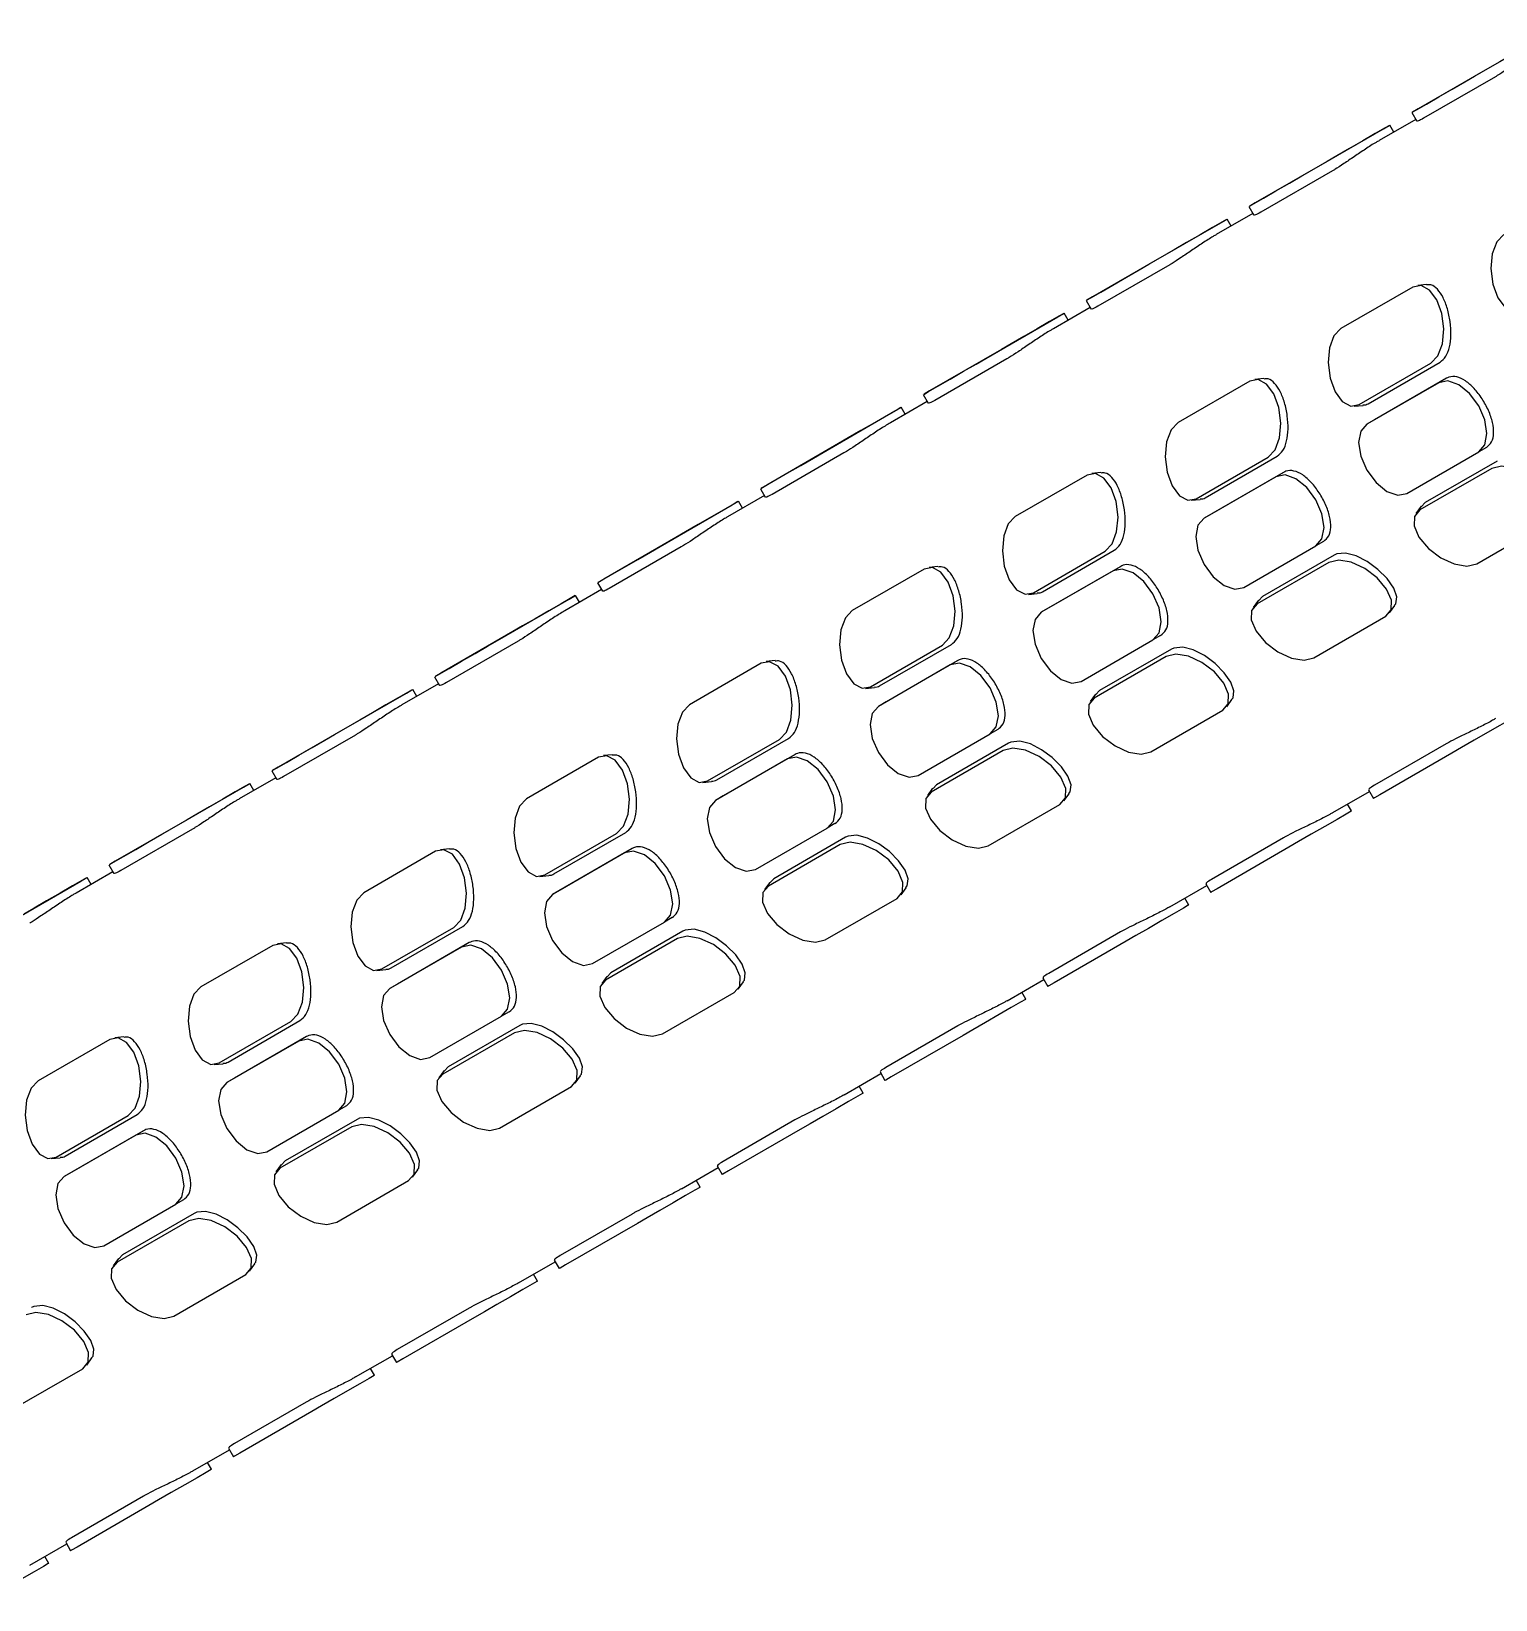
# Model space of a CAD drawing. Extents: x 13 to 1049, y 29 to 427.
# Drawn here: x 334.18 to 352.52, y 112.23 to 131.87 of the extents above; entities that cross this region are included whole.
import ezdxf

# ---------------------------------------------------------------- set-up
doc = ezdxf.new("R2010")
doc.units = 0
doc.header["$LTSCALE"] = 23.1
doc.header["$MEASUREMENT"] = 0
doc.layers.get('0').update_dxf_attribs({"linetype": 'CONTINUOUS'})

msp = doc.modelspace()

# ---------------------------------------------------------------- linework, layer by layer
at = {"color": 7, "linetype": 'Continuous', "lineweight": 25}
for p, q in [((352.2548, 131.3089), (353.1548, 131.82862)), ((352.44777, 131.42027), (351.54777, 130.90054)), ((352.51574, 131.30259), (351.61574, 130.78286)), ((351.46831, 130.85466), (351.53014, 130.7476)), ((350.2148, 130.13085), (351.1148, 130.65057)), ((351.51831, 130.76808), (351.0583, 130.50244)), ((351.24429, 130.60984), (351.19426, 130.69646)), ((350.40777, 130.24222), (349.50777, 129.72249)), ((350.47574, 130.12454), (349.57574, 129.60481)), ((349.42831, 129.67661), (349.49014, 129.56955)), ((348.1748, 128.9528), (349.0748, 129.47252)), ((349.47831, 129.59003), (349.0183, 129.32439)), ((349.20429, 129.43179), (349.15426, 129.51841)), ((348.36777, 129.06417), (347.46777, 128.54444)), ((348.43574, 128.94649), (347.53574, 128.42676)), ((351.65324, 128.70075), (351.54205, 128.6891)), ((347.38831, 128.49856), (347.45014, 128.3915)), ((351.48009, 128.66852), (350.58009, 128.14879)), ((346.1348, 127.77475), (347.0348, 128.29447)), ((347.43831, 128.41198), (346.9783, 128.14634)), ((347.16429, 128.25374), (347.11426, 128.34036)), ((346.32777, 127.88612), (345.42777, 127.36639)), ((346.39574, 127.76844), (345.49574, 127.24871)), ((350.80823, 127.1954), (351.70823, 127.71512)), ((350.92177, 127.20729), (351.82177, 127.72702)), ((349.44009, 127.49047), (348.54009, 126.97074)), ((349.61324, 127.5227), (349.50205, 127.51105)), ((351.90247, 127.52541), (351.00247, 127.00568)), ((351.90247, 127.52541), (351.80639, 127.46992)), ((345.34831, 127.32051), (345.41014, 127.21345)), ((351.80639, 127.46992), (350.90639, 126.95019)), ((344.0948, 126.5967), (344.9948, 127.11642)), ((345.39831, 127.23393), (344.9383, 126.96829)), ((345.12429, 127.07569), (345.07426, 127.16231)), ((350.74627, 127.17482), (350.85747, 127.18647)), ((351.00247, 127.00568), (350.90639, 126.95019)), ((344.28777, 126.70807), (343.38777, 126.18834)), ((344.35574, 126.59039), (343.45574, 126.07066)), ((348.76823, 126.01735), (349.66823, 126.53707)), ((348.88177, 126.02924), (349.78177, 126.54897)), ((351.40651, 126.08423), (352.30651, 126.60396)), ((352.40259, 126.65946), (352.30651, 126.60396)), ((347.40009, 126.31242), (346.50009, 125.79269)), ((347.57324, 126.34465), (347.46205, 126.333)), ((349.86247, 126.34736), (348.96247, 125.82763)), ((349.86247, 126.34736), (349.76639, 126.29187)), ((352.46984, 126.3964), (351.56984, 125.87667)), ((352.53689, 126.4888), (351.63689, 125.96907)), ((343.30831, 126.14246), (343.37014, 126.0354)), ((349.76639, 126.29187), (348.86639, 125.77214)), ((342.0548, 125.41865), (342.9548, 125.93837)), ((343.35831, 126.05588), (342.8983, 125.79024)), ((343.08429, 125.89764), (343.03426, 125.98426)), ((348.70627, 125.99677), (348.81747, 126.00842)), ((351.58672, 125.9238), (351.52104, 125.83328)), ((351.63689, 125.96907), (351.59127, 125.92022)), ((348.96247, 125.82763), (348.86639, 125.77214)), ((352.28162, 125.20261), (353.18162, 125.72233)), ((342.24777, 125.53002), (341.34777, 125.01029)), ((342.31574, 125.41234), (341.41574, 124.89261)), ((346.72823, 124.8393), (347.62823, 125.35902)), ((346.84177, 124.85119), (347.74177, 125.37092)), ((349.36651, 124.90618), (350.26651, 125.42591)), ((350.36259, 125.48141), (350.26651, 125.42591)), ((345.36009, 125.13437), (344.46009, 124.61464)), ((345.53324, 125.1666), (345.42205, 125.15495)), ((347.82247, 125.16931), (346.92247, 124.64958)), ((347.82247, 125.16931), (347.72639, 125.11382)), ((350.42984, 125.21835), (349.52984, 124.69862)), ((350.49689, 125.31075), (349.59689, 124.79102)), ((341.26831, 124.96441), (341.33014, 124.85735)), ((347.72639, 125.11382), (346.82639, 124.59409)), ((340.0148, 124.2406), (340.9148, 124.76033)), ((341.31831, 124.87783), (340.8583, 124.61219)), ((341.04429, 124.71959), (340.99426, 124.80621)), ((346.66627, 124.81872), (346.77747, 124.83037)), ((349.54672, 124.74575), (349.48104, 124.65523)), ((349.59689, 124.79102), (349.55127, 124.74217)), ((346.92247, 124.64958), (346.82639, 124.59409)), ((350.24162, 124.02456), (351.14162, 124.54428)), ((351.19042, 124.58768), (351.2561, 124.67819)), ((340.20777, 124.35197), (339.30777, 123.83224)), ((340.27574, 124.23429), (339.37574, 123.71456)), ((344.68823, 123.66125), (345.58823, 124.18097)), ((344.80177, 123.67314), (345.70177, 124.19287)), ((347.32651, 123.72813), (348.22651, 124.24786)), ((348.32259, 124.30336), (348.22651, 124.24786)), ((343.32009, 123.95632), (342.42009, 123.43659)), ((343.49324, 123.98855), (343.38205, 123.9769)), ((345.78247, 123.99126), (344.88247, 123.47153)), ((345.78247, 123.99126), (345.68639, 123.93577)), ((348.38984, 124.0403), (347.48984, 123.52057)), ((348.45689, 124.1327), (347.55689, 123.61297)), ((339.22831, 123.78636), (339.29014, 123.6793)), ((345.68639, 123.93577), (344.78639, 123.41604)), ((337.9748, 123.06255), (338.8748, 123.58228)), ((339.27831, 123.69978), (338.8183, 123.43414)), ((339.00429, 123.54154), (338.95426, 123.62816)), ((344.62627, 123.64067), (344.73747, 123.65232)), ((347.50672, 123.5677), (347.44104, 123.47718)), ((347.55689, 123.61297), (347.51127, 123.56412)), ((344.88247, 123.47153), (344.78639, 123.41604)), ((348.20162, 122.84651), (349.10162, 123.36623)), ((349.15042, 123.40963), (349.2161, 123.50014)), ((338.16777, 123.17392), (337.26777, 122.65419)), ((338.23574, 123.05624), (337.33574, 122.53651)), ((342.64823, 122.4832), (343.54823, 123.00292)), ((342.76177, 122.49509), (343.66177, 123.01482)), ((345.28651, 122.55008), (346.18651, 123.06981)), ((346.28259, 123.12531), (346.18651, 123.06981)), ((341.28009, 122.77827), (340.38009, 122.25854)), ((341.45324, 122.8105), (341.34205, 122.79885)), ((343.74247, 122.81321), (342.84247, 122.29348)), ((343.74247, 122.81321), (343.64639, 122.75772)), ((346.34984, 122.86225), (345.44984, 122.34252)), ((346.41689, 122.95465), (345.51689, 122.43492)), ((351.90068, 122.94698), (351.00068, 122.42725)), ((351.96865, 122.82929), (351.06865, 122.30957)), ((337.18831, 122.60831), (337.25014, 122.50125)), ((343.64639, 122.75772), (342.74639, 122.23799)), ((335.9348, 121.8845), (336.8348, 122.40423)), ((337.23831, 122.52174), (336.7783, 122.25609)), ((336.96429, 122.36349), (336.91426, 122.45011)), ((342.58627, 122.46262), (342.69747, 122.47427)), ((345.46672, 122.38965), (345.40104, 122.29913)), ((345.51689, 122.43492), (345.47127, 122.38607)), ((342.84247, 122.29348), (342.74639, 122.23799)), ((346.16162, 121.66846), (347.06162, 122.18818)), ((347.11042, 122.23158), (347.1761, 122.32209)), ((350.47888, 122.0845), (350.93916, 122.3503)), ((350.71514, 122.10548), (350.66514, 122.19206)), ((350.92735, 122.37074), (350.98918, 122.26368)), ((336.12777, 121.99587), (335.22777, 121.47615)), ((336.19574, 121.87819), (335.29574, 121.35846)), ((340.60823, 121.30515), (341.50823, 121.82487)), ((340.72177, 121.31704), (341.62177, 121.83677)), ((343.24651, 121.37203), (344.14651, 121.89176)), ((344.24259, 121.94726), (344.14651, 121.89176)), ((339.24009, 121.60022), (338.34009, 121.08049)), ((339.41324, 121.63245), (339.30205, 121.6208)), ((341.70247, 121.63516), (340.80247, 121.11543)), ((341.70247, 121.63516), (341.60639, 121.57967)), ((344.30984, 121.6842), (343.40984, 121.16447)), ((344.37689, 121.7766), (343.47689, 121.25687)), ((349.86068, 121.76893), (348.96068, 121.2492)), ((349.92865, 121.65124), (349.02865, 121.13152)), ((335.14831, 121.43026), (335.21014, 121.32321)), ((341.60639, 121.57967), (340.70639, 121.05994)), ((333.8948, 120.70645), (334.7948, 121.22618)), ((335.19831, 121.34369), (334.7383, 121.07804)), ((334.92429, 121.18544), (334.87426, 121.27206)), ((340.54627, 121.28457), (340.65747, 121.29622)), ((343.42672, 121.2116), (343.36104, 121.12108)), ((343.47689, 121.25687), (343.43127, 121.20802)), ((340.80247, 121.11543), (340.70639, 121.05994)), ((344.12162, 120.49041), (345.02162, 121.01014)), ((345.07042, 121.05353), (345.1361, 121.14404)), ((348.43888, 120.90645), (348.89916, 121.17225)), ((348.67514, 120.92743), (348.62514, 121.01401)), ((348.88735, 121.19269), (348.94918, 121.08563)), ((338.56823, 120.1271), (339.46823, 120.64682)), ((338.68177, 120.13899), (339.58177, 120.65872)), ((341.20651, 120.19398), (342.10651, 120.71371)), ((342.20259, 120.76921), (342.10651, 120.71371)), ((337.20009, 120.42217), (336.30009, 119.90244)), ((337.37324, 120.4544), (337.26205, 120.44275)), ((339.66247, 120.45711), (338.76247, 119.93738)), ((339.66247, 120.45711), (339.56639, 120.40162)), ((342.26984, 120.50615), (341.36984, 119.98642)), ((342.33689, 120.59855), (341.43689, 120.07882)), ((347.82068, 120.59088), (346.92068, 120.07115)), ((347.88865, 120.47319), (346.98865, 119.95347)), ((339.56639, 120.40162), (338.66639, 119.88189)), ((338.50627, 120.10652), (338.61747, 120.11817)), ((341.38672, 120.03355), (341.32104, 119.94303)), ((341.43689, 120.07882), (341.39127, 120.02997)), ((338.76247, 119.93738), (338.66639, 119.88189)), ((342.08162, 119.31236), (342.98162, 119.83209)), ((343.03042, 119.87548), (343.0961, 119.96599)), ((346.39888, 119.7284), (346.85916, 119.9942)), ((346.63514, 119.74938), (346.58514, 119.83596)), ((346.84735, 120.01464), (346.90918, 119.90758)), ((336.52823, 118.94905), (337.42823, 119.46877)), ((336.64177, 118.96095), (337.54177, 119.48067)), ((339.16651, 119.01593), (340.06651, 119.53566)), ((340.16259, 119.59116), (340.06651, 119.53566)), ((335.16009, 119.24412), (334.26009, 118.72439)), ((335.33324, 119.27635), (335.22205, 119.2647)), ((337.62247, 119.27906), (336.72247, 118.75933)), ((337.62247, 119.27906), (337.52639, 119.22357)), ((340.22984, 119.3281), (339.32984, 118.80837)), ((340.29689, 119.4205), (339.39689, 118.90077)), ((345.78068, 119.41283), (344.88068, 118.8931)), ((345.84865, 119.29514), (344.94865, 118.77542)), ((337.52639, 119.22357), (336.62639, 118.70384)), ((336.46627, 118.92847), (336.57747, 118.94012)), ((339.34672, 118.8555), (339.28104, 118.76498)), ((339.39689, 118.90077), (339.35127, 118.85192)), ((336.72247, 118.75933), (336.62639, 118.70384)), ((340.04162, 118.13431), (340.94162, 118.65404)), ((340.99042, 118.69743), (341.0561, 118.78794)), ((344.35888, 118.55035), (344.81916, 118.81615)), ((344.59514, 118.57133), (344.54514, 118.65791)), ((344.80735, 118.83659), (344.86918, 118.72953)), ((334.48823, 117.771), (335.38823, 118.29073)), ((334.60177, 117.7829), (335.50177, 118.30262)), ((337.12651, 117.83788), (338.02651, 118.35761)), ((338.12259, 118.41311), (338.02651, 118.35761)), ((335.58247, 118.10101), (334.68247, 117.58128)), ((335.58247, 118.10101), (335.48639, 118.04552)), ((338.18984, 118.15005), (337.28984, 117.63032)), ((338.25689, 118.24245), (337.35689, 117.72272)), ((343.74068, 118.23478), (342.84068, 117.71505)), ((343.80865, 118.11709), (342.90865, 117.59737)), ((335.48639, 118.04552), (334.58639, 117.52579)), ((334.42627, 117.75042), (334.53747, 117.76207)), ((337.30672, 117.67745), (337.24104, 117.58693)), ((337.35689, 117.72272), (337.31127, 117.67387)), ((334.68247, 117.58128), (334.58639, 117.52579)), ((338.00162, 116.95626), (338.90162, 117.47599)), ((338.95042, 117.51938), (339.0161, 117.60989)), ((342.31888, 117.3723), (342.77916, 117.6381)), ((342.55514, 117.39328), (342.50514, 117.47986)), ((342.76735, 117.65854), (342.82918, 117.55148)), ((335.08651, 116.65983), (335.98651, 117.17956)), ((336.08259, 117.23506), (335.98651, 117.17956)), ((336.14984, 116.972), (335.24984, 116.45228)), ((336.21689, 117.0644), (335.31689, 116.54467)), ((341.70068, 117.05673), (340.80068, 116.537)), ((341.76865, 116.93904), (340.86865, 116.41932)), ((335.26672, 116.4994), (335.20104, 116.40888)), ((335.31689, 116.54467), (335.27127, 116.49582)), ((335.96162, 115.77821), (336.86162, 116.29794)), ((336.91042, 116.34133), (336.9761, 116.43184)), ((340.27888, 116.19425), (340.73916, 116.46005)), ((340.51514, 116.21523), (340.46514, 116.30181)), ((340.72735, 116.48049), (340.78918, 116.37343)), ((339.66068, 115.87868), (338.76068, 115.35895)), ((339.72865, 115.76099), (338.82865, 115.24127)), ((333.92162, 114.60016), (334.82162, 115.11989)), ((334.87042, 115.16328), (334.9361, 115.25379)), ((338.23888, 115.0162), (338.69916, 115.282)), ((338.47514, 115.03718), (338.42514, 115.12376)), ((338.68735, 115.30244), (338.74918, 115.19538)), ((337.62068, 114.70063), (336.72068, 114.1809)), ((337.68865, 114.58294), (336.78865, 114.06322)), ((336.19888, 113.83815), (336.65916, 114.10395)), ((336.43514, 113.85913), (336.38514, 113.94571)), ((336.64735, 114.12439), (336.70918, 114.01733)), ((335.58068, 113.52258), (334.68068, 113.00285)), ((335.64865, 113.40489), (334.74865, 112.88517)), ((334.15888, 112.6601), (334.61916, 112.9259)), ((334.39514, 112.68108), (334.34514, 112.76766)), ((334.60735, 112.94634), (334.66918, 112.83928))]:
    msp.add_line(p, q, dxfattribs=at)
at = {"color": 7, "linetype": 'Continuous', "lineweight": 25, "flags": 128}
for points in [[(353.1548, 131.82862), (353.22356, 131.86833), (353.22803, 131.87091), (353.16754, 131.83596), (353.05129, 131.76882), (352.89697, 131.67969), (352.72809, 131.58216), (352.57036, 131.49106), (352.44777, 131.42027)], [(351.54777, 130.90054), (351.47901, 130.86084), (351.47454, 130.85826), (351.53503, 130.89321), (351.65129, 130.96035), (351.8056, 131.04948), (351.97448, 131.14701), (352.13222, 131.23811), (352.2548, 131.3089)], [(351.1148, 130.65057), (351.18356, 130.69028), (351.18803, 130.69286), (351.12754, 130.65791), (351.01129, 130.59077), (350.85697, 130.50164), (350.68809, 130.40411), (350.53036, 130.31301), (350.40777, 130.24222)], [(349.50777, 129.72249), (349.43901, 129.68279), (349.43454, 129.68021), (349.49503, 129.71516), (349.61129, 129.7823), (349.7656, 129.87143), (349.93448, 129.96896), (350.09222, 130.06006), (350.2148, 130.13085)], [(349.0748, 129.47252), (349.14356, 129.51223), (349.14803, 129.51481), (349.08754, 129.47986), (348.97129, 129.41272), (348.81697, 129.32359), (348.64809, 129.22606), (348.49036, 129.13496), (348.36777, 129.06417)], [(352.62009, 129.32684), (352.5331, 129.23531), (352.47672, 129.08514), (352.45954, 128.89919), (352.48416, 128.70577), (352.54684, 128.53434), (352.63804, 128.41098), (352.74388, 128.35448), (352.84823, 128.37345)], [(347.46777, 128.54444), (347.39901, 128.50474), (347.39454, 128.50216), (347.45503, 128.53711), (347.57129, 128.60425), (347.7256, 128.69338), (347.89448, 128.79091), (348.05222, 128.88201), (348.1748, 128.9528)], [(351.70823, 127.71512), (351.79522, 127.80666), (351.8516, 127.95683), (351.86878, 128.14278), (351.84416, 128.33619), (351.78148, 128.50763), (351.69028, 128.63098), (351.58444, 128.68748), (351.48009, 128.66852)], [(347.0348, 128.29447), (347.10356, 128.33418), (347.10803, 128.33676), (347.04754, 128.30181), (346.93129, 128.23467), (346.77697, 128.14554), (346.60809, 128.04801), (346.45036, 127.95691), (346.32777, 127.88612)], [(350.58009, 128.14879), (350.4931, 128.05726), (350.43672, 127.90709), (350.41954, 127.72114), (350.44416, 127.52772), (350.50684, 127.35629), (350.59804, 127.23293), (350.70388, 127.17643), (350.80823, 127.1954)], [(345.42777, 127.36639), (345.35901, 127.32669), (345.35454, 127.32411), (345.41503, 127.35906), (345.53129, 127.4262), (345.6856, 127.51533), (345.85448, 127.61286), (346.01222, 127.70396), (346.1348, 127.77475)], [(349.66823, 126.53707), (349.75522, 126.62861), (349.8116, 126.77878), (349.82878, 126.96473), (349.80416, 127.15814), (349.74148, 127.32958), (349.65028, 127.45293), (349.54444, 127.50943), (349.44009, 127.49047)], [(352.30651, 126.60396), (352.38314, 126.69217), (352.41004, 126.83286), (352.38311, 127.00462), (352.30645, 127.18131), (352.19172, 127.33601), (352.0564, 127.44518), (351.92109, 127.49221), (351.80639, 127.46992)], [(344.9948, 127.11642), (345.06356, 127.15613), (345.06803, 127.15871), (345.00754, 127.12376), (344.89129, 127.05662), (344.73697, 126.96749), (344.56809, 126.86996), (344.41036, 126.77886), (344.28777, 126.70807)], [(348.54009, 126.97074), (348.4531, 126.87921), (348.39672, 126.72904), (348.37954, 126.54309), (348.40416, 126.34968), (348.46684, 126.17824), (348.55804, 126.05488), (348.66388, 125.99838), (348.76823, 126.01735)], [(350.90639, 126.95019), (350.82975, 126.86198), (350.80285, 126.72129), (350.82978, 126.54952), (350.90645, 126.37284), (351.02117, 126.21814), (351.15649, 126.10897), (351.2918, 126.06194), (351.40651, 126.08423)], [(343.38777, 126.18834), (343.31901, 126.14864), (343.31454, 126.14606), (343.37503, 126.18101), (343.49129, 126.24815), (343.6456, 126.33728), (343.81448, 126.43481), (343.97222, 126.52591), (344.0948, 126.5967)], [(347.62823, 125.35902), (347.71522, 125.45056), (347.7716, 125.60073), (347.78878, 125.78668), (347.76416, 125.98009), (347.70148, 126.15153), (347.61028, 126.27488), (347.50444, 126.33138), (347.40009, 126.31242)], [(350.26651, 125.42591), (350.34314, 125.51412), (350.37004, 125.65481), (350.34311, 125.82657), (350.26645, 126.00326), (350.15172, 126.15796), (350.0164, 126.26713), (349.88109, 126.31416), (349.76639, 126.29187)], [(353.18162, 125.72233), (353.2502, 125.80324), (353.25416, 125.92313), (353.19289, 126.06377), (353.07573, 126.20374), (352.92051, 126.32172), (352.75086, 126.39977), (352.5926, 126.42599), (352.46984, 126.3964)], [(342.9548, 125.93837), (343.02356, 125.97808), (343.02803, 125.98066), (342.96754, 125.94571), (342.85129, 125.87857), (342.69697, 125.78944), (342.52809, 125.69191), (342.37036, 125.60081), (342.24777, 125.53002)], [(346.50009, 125.79269), (346.4131, 125.70116), (346.35672, 125.55099), (346.33954, 125.36504), (346.36416, 125.17163), (346.42684, 125.00019), (346.51804, 124.87683), (346.62388, 124.82033), (346.72823, 124.8393)], [(348.86639, 125.77214), (348.78975, 125.68393), (348.76285, 125.54324), (348.78978, 125.37147), (348.86645, 125.19479), (348.98117, 125.04009), (349.11649, 124.93092), (349.2518, 124.88389), (349.36651, 124.90618)], [(351.56984, 125.87667), (351.50126, 125.79577), (351.4973, 125.67587), (351.55857, 125.53524), (351.67573, 125.39527), (351.83095, 125.27728), (352.00061, 125.19924), (352.15886, 125.17301), (352.28162, 125.20261)], [(341.34777, 125.01029), (341.27901, 124.97059), (341.27454, 124.96801), (341.33503, 125.00296), (341.45129, 125.0701), (341.6056, 125.15923), (341.77448, 125.25676), (341.93222, 125.34786), (342.0548, 125.41865)], [(351.25155, 124.68177), (351.26918, 124.70031), (351.28012, 124.78977), (351.24164, 124.89809), (351.15919, 125.01588), (351.04427, 125.13046), (350.91076, 125.22922), (350.77137, 125.30096), (350.63897, 125.33523), (350.52774, 125.32478), (350.49689, 125.31075), (350.49689, 125.31075)], [(345.58823, 124.18097), (345.67522, 124.27251), (345.7316, 124.42268), (345.74878, 124.60863), (345.72416, 124.80204), (345.66148, 124.97348), (345.57028, 125.09683), (345.46444, 125.15333), (345.36009, 125.13437)], [(348.22651, 124.24786), (348.30314, 124.33607), (348.33004, 124.47676), (348.30311, 124.64853), (348.22645, 124.82521), (348.11172, 124.97991), (347.9764, 125.08908), (347.84109, 125.13611), (347.72639, 125.11382)], [(351.14162, 124.54428), (351.2102, 124.62519), (351.21416, 124.74508), (351.15289, 124.88572), (351.03573, 125.02569), (350.88051, 125.14367), (350.71086, 125.22172), (350.5526, 125.24794), (350.42984, 125.21835)], [(340.9148, 124.76033), (340.98356, 124.80003), (340.98803, 124.80261), (340.92754, 124.76766), (340.81129, 124.70052), (340.65697, 124.61139), (340.48809, 124.51386), (340.33036, 124.42276), (340.20777, 124.35197)], [(344.46009, 124.61464), (344.3731, 124.52311), (344.31672, 124.37294), (344.29954, 124.18699), (344.32416, 123.99358), (344.38684, 123.82214), (344.47804, 123.69878), (344.58388, 123.64229), (344.68823, 123.66125)], [(346.82639, 124.59409), (346.74975, 124.50588), (346.72285, 124.36519), (346.74978, 124.19343), (346.82645, 124.01674), (346.94117, 123.86204), (347.07649, 123.75287), (347.2118, 123.70584), (347.32651, 123.72813)], [(349.52984, 124.69862), (349.46126, 124.61772), (349.4573, 124.49782), (349.51857, 124.35719), (349.63573, 124.21722), (349.79095, 124.09923), (349.96061, 124.02119), (350.11886, 123.99496), (350.24162, 124.02456)], [(339.30777, 123.83224), (339.23901, 123.79254), (339.23454, 123.78996), (339.29503, 123.82491), (339.41129, 123.89205), (339.5656, 123.98118), (339.73448, 124.07871), (339.89222, 124.16981), (340.0148, 124.2406)], [(349.21155, 123.50372), (349.22918, 123.52226), (349.24012, 123.61172), (349.20164, 123.72004), (349.11919, 123.83783), (349.00427, 123.95241), (348.87076, 124.05117), (348.73137, 124.12291), (348.59897, 124.15718), (348.48774, 124.14673), (348.45689, 124.1327), (348.45689, 124.1327)], [(343.54823, 123.00292), (343.63522, 123.09446), (343.6916, 123.24463), (343.70878, 123.43058), (343.68416, 123.62399), (343.62148, 123.79543), (343.53028, 123.91878), (343.42444, 123.97528), (343.32009, 123.95632)], [(346.18651, 123.06981), (346.26314, 123.15802), (346.29004, 123.29871), (346.26311, 123.47048), (346.18645, 123.64716), (346.07172, 123.80186), (345.9364, 123.91103), (345.80109, 123.95806), (345.68639, 123.93577)], [(349.10162, 123.36623), (349.1702, 123.44714), (349.17416, 123.56703), (349.11289, 123.70767), (348.99573, 123.84764), (348.84051, 123.96562), (348.67086, 124.04367), (348.5126, 124.06989), (348.38984, 124.0403)], [(338.8748, 123.58228), (338.94356, 123.62198), (338.94803, 123.62456), (338.88754, 123.58961), (338.77129, 123.52247), (338.61697, 123.43334), (338.44809, 123.33581), (338.29036, 123.24471), (338.16777, 123.17392)], [(342.42009, 123.43659), (342.3331, 123.34506), (342.27672, 123.19489), (342.25954, 123.00894), (342.28416, 122.81553), (342.34684, 122.64409), (342.43804, 122.52073), (342.54388, 122.46424), (342.64823, 122.4832)], [(344.78639, 123.41604), (344.70975, 123.32783), (344.68285, 123.18714), (344.70978, 123.01538), (344.78645, 122.83869), (344.90117, 122.68399), (345.03649, 122.57482), (345.1718, 122.52779), (345.28651, 122.55008)], [(347.48984, 123.52057), (347.42126, 123.43967), (347.4173, 123.31977), (347.47857, 123.17914), (347.59573, 123.03917), (347.75095, 122.92118), (347.92061, 122.84314), (348.07886, 122.81691), (348.20162, 122.84651)], [(352.75514, 123.28353), (352.74891, 123.27993), (352.68841, 123.24498), (352.57216, 123.17784), (352.41785, 123.08871), (352.24897, 122.99118), (352.09123, 122.90008), (351.96865, 122.82929)], [(337.26777, 122.65419), (337.19901, 122.61449), (337.19454, 122.61191), (337.25503, 122.64686), (337.37129, 122.714), (337.5256, 122.80313), (337.69448, 122.90066), (337.85222, 122.99176), (337.9748, 123.06255)], [(347.17155, 122.32567), (347.18918, 122.34421), (347.20012, 122.43367), (347.16164, 122.54199), (347.07919, 122.65978), (346.96427, 122.77436), (346.83076, 122.87312), (346.69137, 122.94486), (346.55897, 122.97913), (346.44774, 122.96868), (346.41689, 122.95465), (346.41689, 122.95465)], [(341.50823, 121.82487), (341.59522, 121.91641), (341.6516, 122.06658), (341.66878, 122.25253), (341.64416, 122.44594), (341.58148, 122.61738), (341.49028, 122.74073), (341.38444, 122.79723), (341.28009, 122.77827)], [(344.14651, 121.89176), (344.22314, 121.97997), (344.25004, 122.12066), (344.22311, 122.29243), (344.14645, 122.46911), (344.03172, 122.62381), (343.8964, 122.73299), (343.76109, 122.78001), (343.64639, 122.75772)], [(347.06162, 122.18818), (347.1302, 122.26909), (347.13416, 122.38898), (347.07289, 122.52962), (346.95573, 122.66959), (346.80051, 122.78757), (346.63086, 122.86562), (346.4726, 122.89184), (346.34984, 122.86225)], [(336.8348, 122.40423), (336.90356, 122.44393), (336.90803, 122.44651), (336.84754, 122.41156), (336.73129, 122.34442), (336.57697, 122.25529), (336.40809, 122.15776), (336.25036, 122.06666), (336.12777, 121.99587)], [(340.38009, 122.25854), (340.2931, 122.16701), (340.23672, 122.01684), (340.21954, 121.83089), (340.24416, 121.63748), (340.30684, 121.46604), (340.39804, 121.34268), (340.50388, 121.28619), (340.60823, 121.30515)], [(342.74639, 122.23799), (342.66975, 122.14978), (342.64285, 122.00909), (342.66978, 121.83733), (342.74645, 121.66064), (342.86117, 121.50594), (342.99649, 121.39677), (343.1318, 121.34974), (343.24651, 121.37203)], [(345.44984, 122.34252), (345.38126, 122.26162), (345.3773, 122.14172), (345.43857, 122.00109), (345.55573, 121.86112), (345.71095, 121.74313), (345.88061, 121.66509), (346.03886, 121.63886), (346.16162, 121.66846)], [(351.06865, 122.30957), (350.99989, 122.26986), (350.98918, 122.26368)], [(350.71514, 122.10548), (350.70891, 122.10188), (350.64841, 122.06693), (350.53216, 121.99979), (350.37785, 121.91066), (350.20897, 121.81313), (350.05123, 121.72203), (349.92865, 121.65124)], [(335.22777, 121.47615), (335.15901, 121.43644), (335.15454, 121.43386), (335.21503, 121.46881), (335.33129, 121.53595), (335.4856, 121.62508), (335.65448, 121.72261), (335.81222, 121.81371), (335.9348, 121.8845)], [(345.13155, 121.14762), (345.14918, 121.16616), (345.16012, 121.25562), (345.12164, 121.36394), (345.03919, 121.48173), (344.92427, 121.59631), (344.79076, 121.69507), (344.65137, 121.76681), (344.51897, 121.80108), (344.40774, 121.79063), (344.37689, 121.7766), (344.37689, 121.7766)], [(339.46823, 120.64682), (339.55522, 120.73836), (339.6116, 120.88853), (339.62878, 121.07448), (339.60416, 121.26789), (339.54148, 121.43933), (339.45028, 121.56268), (339.34444, 121.61918), (339.24009, 121.60022)], [(342.10651, 120.71371), (342.18314, 120.80192), (342.21004, 120.94261), (342.18311, 121.11438), (342.10645, 121.29106), (341.99172, 121.44576), (341.8564, 121.55494), (341.72109, 121.60196), (341.60639, 121.57967)], [(345.02162, 121.01014), (345.0902, 121.09104), (345.09416, 121.21093), (345.03289, 121.35157), (344.91573, 121.49154), (344.76051, 121.60953), (344.59086, 121.68757), (344.4326, 121.71379), (344.30984, 121.6842)], [(334.7948, 121.22618), (334.86356, 121.26588), (334.86803, 121.26846), (334.80754, 121.23351), (334.69129, 121.16637), (334.53697, 121.07724), (334.36809, 120.97971), (334.21036, 120.88861), (334.08777, 120.81782)], [(338.34009, 121.08049), (338.2531, 120.98896), (338.19672, 120.83879), (338.17954, 120.65284), (338.20416, 120.45943), (338.26684, 120.28799), (338.35804, 120.16463), (338.46388, 120.10814), (338.56823, 120.1271)], [(340.70639, 121.05994), (340.62975, 120.97173), (340.60285, 120.83104), (340.62978, 120.65928), (340.70645, 120.48259), (340.82117, 120.32789), (340.95649, 120.21872), (341.0918, 120.1717), (341.20651, 120.19398)], [(343.40984, 121.16447), (343.34126, 121.08357), (343.3373, 120.96368), (343.39857, 120.82304), (343.51573, 120.68307), (343.67095, 120.56508), (343.84061, 120.48704), (343.99886, 120.46081), (344.12162, 120.49041)], [(349.02865, 121.13152), (348.95989, 121.09181), (348.94918, 121.08563)], [(348.67514, 120.92743), (348.66891, 120.92383), (348.60841, 120.88888), (348.49216, 120.82174), (348.33785, 120.73261), (348.16897, 120.63508), (348.01123, 120.54398), (347.88865, 120.47319)], [(343.09155, 119.96957), (343.10918, 119.98811), (343.12012, 120.07757), (343.08164, 120.18589), (342.99919, 120.30368), (342.88427, 120.41826), (342.75076, 120.51702), (342.61137, 120.58876), (342.47897, 120.62303), (342.36774, 120.61258), (342.33689, 120.59855), (342.33689, 120.59855)], [(337.42823, 119.46877), (337.51522, 119.56031), (337.5716, 119.71048), (337.58878, 119.89643), (337.56416, 120.08984), (337.50148, 120.26128), (337.41028, 120.38463), (337.30444, 120.44113), (337.20009, 120.42217)], [(340.06651, 119.53566), (340.14314, 119.62387), (340.17004, 119.76456), (340.14311, 119.93633), (340.06645, 120.11301), (339.95172, 120.26771), (339.8164, 120.37689), (339.68109, 120.42391), (339.56639, 120.40162)], [(342.98162, 119.83209), (343.0502, 119.91299), (343.05416, 120.03288), (342.99289, 120.17352), (342.87573, 120.31349), (342.72051, 120.43148), (342.55086, 120.50952), (342.3926, 120.53574), (342.26984, 120.50615)], [(336.30009, 119.90244), (336.2131, 119.81091), (336.15672, 119.66074), (336.13954, 119.47479), (336.16416, 119.28138), (336.22684, 119.10994), (336.31804, 118.98658), (336.42388, 118.93009), (336.52823, 118.94905)], [(338.66639, 119.88189), (338.58975, 119.79368), (338.56285, 119.65299), (338.58978, 119.48123), (338.66645, 119.30454), (338.78117, 119.14984), (338.91649, 119.04067), (339.0518, 118.99365), (339.16651, 119.01593)], [(341.36984, 119.98642), (341.30126, 119.90552), (341.2973, 119.78563), (341.35857, 119.64499), (341.47573, 119.50502), (341.63095, 119.38703), (341.80061, 119.30899), (341.95886, 119.28277), (342.08162, 119.31236)], [(346.98865, 119.95347), (346.91989, 119.91376), (346.90918, 119.90758)], [(346.63514, 119.74938), (346.62891, 119.74578), (346.56841, 119.71083), (346.45216, 119.64369), (346.29785, 119.55456), (346.12897, 119.45703), (345.97123, 119.36593), (345.84865, 119.29514)], [(341.05155, 118.79152), (341.06918, 118.81006), (341.08012, 118.89952), (341.04164, 119.00784), (340.95919, 119.12563), (340.84427, 119.24021), (340.71076, 119.33897), (340.57137, 119.41071), (340.43897, 119.44498), (340.32774, 119.43453), (340.29689, 119.4205), (340.29689, 119.4205)], [(335.38823, 118.29073), (335.47522, 118.38226), (335.5316, 118.53243), (335.54878, 118.71838), (335.52416, 118.91179), (335.46148, 119.08323), (335.37028, 119.20658), (335.26444, 119.26308), (335.16009, 119.24412)], [(338.02651, 118.35761), (338.10314, 118.44582), (338.13004, 118.58651), (338.10311, 118.75828), (338.02645, 118.93496), (337.91172, 119.08966), (337.7764, 119.19884), (337.64109, 119.24586), (337.52639, 119.22357)], [(340.94162, 118.65404), (341.0102, 118.73494), (341.01416, 118.85483), (340.95289, 118.99547), (340.83573, 119.13544), (340.68051, 119.25343), (340.51086, 119.33147), (340.3526, 119.35769), (340.22984, 119.3281)], [(334.26009, 118.72439), (334.1731, 118.63286), (334.11672, 118.48269), (334.09954, 118.29674), (334.12416, 118.10333), (334.18684, 117.93189), (334.27804, 117.80853), (334.38388, 117.75204), (334.48823, 117.771)], [(336.62639, 118.70384), (336.54975, 118.61563), (336.52285, 118.47494), (336.54978, 118.30318), (336.62645, 118.12649), (336.74117, 117.97179), (336.87649, 117.86262), (337.0118, 117.8156), (337.12651, 117.83788)], [(339.32984, 118.80837), (339.26126, 118.72747), (339.2573, 118.60758), (339.31857, 118.46694), (339.43573, 118.32697), (339.59095, 118.20898), (339.76061, 118.13094), (339.91886, 118.10472), (340.04162, 118.13431)], [(344.94865, 118.77542), (344.87989, 118.73571), (344.86918, 118.72953)], [(344.59514, 118.57133), (344.58891, 118.56773), (344.52841, 118.53278), (344.41216, 118.46564), (344.25785, 118.37651), (344.08897, 118.27898), (343.93123, 118.18788), (343.80865, 118.11709)], [(339.01155, 117.61347), (339.02918, 117.63201), (339.04012, 117.72147), (339.00164, 117.82979), (338.91919, 117.94758), (338.80427, 118.06216), (338.67076, 118.16092), (338.53137, 118.23266), (338.39897, 118.26693), (338.28774, 118.25648), (338.25689, 118.24245), (338.25689, 118.24245)], [(335.98651, 117.17956), (336.06314, 117.26777), (336.09004, 117.40846), (336.06311, 117.58023), (335.98645, 117.75691), (335.87172, 117.91161), (335.7364, 118.02079), (335.60109, 118.06781), (335.48639, 118.04552)], [(338.90162, 117.47599), (338.9702, 117.55689), (338.97416, 117.67678), (338.91289, 117.81742), (338.79573, 117.95739), (338.64051, 118.07538), (338.47086, 118.15342), (338.3126, 118.17965), (338.18984, 118.15005)], [(334.58639, 117.52579), (334.50975, 117.43758), (334.48285, 117.29689), (334.50978, 117.12513), (334.58645, 116.94844), (334.70117, 116.79374), (334.83649, 116.68457), (334.9718, 116.63755), (335.08651, 116.65983)], [(337.28984, 117.63032), (337.22126, 117.54942), (337.2173, 117.42953), (337.27857, 117.28889), (337.39573, 117.14892), (337.55095, 117.03093), (337.72061, 116.95289), (337.87886, 116.92667), (338.00162, 116.95626)], [(342.90865, 117.59737), (342.83989, 117.55766), (342.82918, 117.55148)], [(342.55514, 117.39328), (342.54891, 117.38968), (342.48841, 117.35473), (342.37216, 117.28759), (342.21785, 117.19847), (342.04897, 117.10093), (341.89123, 117.00983), (341.76865, 116.93904)], [(336.97155, 116.43542), (336.98918, 116.45396), (337.00012, 116.54342), (336.96164, 116.65174), (336.87919, 116.76953), (336.76427, 116.88411), (336.63076, 116.98287), (336.49137, 117.05461), (336.35897, 117.08888), (336.24774, 117.07843), (336.21689, 117.0644), (336.21689, 117.0644)], [(336.86162, 116.29794), (336.9302, 116.37884), (336.93416, 116.49873), (336.87289, 116.63937), (336.75573, 116.77934), (336.60051, 116.89733), (336.43086, 116.97537), (336.2726, 117.0016), (336.14984, 116.972)], [(335.24984, 116.45228), (335.18126, 116.37137), (335.1773, 116.25148), (335.23857, 116.11084), (335.35573, 115.97087), (335.51095, 115.85289), (335.68061, 115.77484), (335.83886, 115.74862), (335.96162, 115.77821)], [(340.86865, 116.41932), (340.79989, 116.37961), (340.78918, 116.37343)], [(340.51514, 116.21523), (340.50891, 116.21163), (340.44841, 116.17669), (340.33216, 116.10954), (340.17785, 116.02042), (340.00897, 115.92288), (339.85123, 115.83178), (339.72865, 115.76099)], [(334.93155, 115.25737), (334.94918, 115.27591), (334.96012, 115.36537), (334.92164, 115.47369), (334.83919, 115.59148), (334.72427, 115.70606), (334.59076, 115.80482), (334.45137, 115.87656), (334.31897, 115.91083), (334.20774, 115.90038), (334.17689, 115.88635), (334.17689, 115.88635)], [(334.82162, 115.11989), (334.8902, 115.20079), (334.89416, 115.32069), (334.83289, 115.46132), (334.71573, 115.60129), (334.56051, 115.71928), (334.39086, 115.79732), (334.2326, 115.82355), (334.10984, 115.79395)], [(338.82865, 115.24127), (338.75989, 115.20156), (338.74918, 115.19538)], [(338.47514, 115.03718), (338.46891, 115.03358), (338.40841, 114.99864), (338.29216, 114.93149), (338.13785, 114.84237), (337.96897, 114.74483), (337.81123, 114.65373), (337.68865, 114.58294)], [(336.78865, 114.06322), (336.71989, 114.02351), (336.70918, 114.01733)], [(336.43514, 113.85913), (336.42891, 113.85553), (336.36841, 113.82059), (336.25216, 113.75344), (336.09785, 113.66432), (335.92897, 113.56678), (335.77123, 113.47568), (335.64865, 113.40489)], [(334.74865, 112.88517), (334.67989, 112.84546), (334.66918, 112.83928)], [(334.39514, 112.68108), (334.38891, 112.67748), (334.32841, 112.64254), (334.21216, 112.57539), (334.05785, 112.48627), (333.88897, 112.38873), (333.73123, 112.29763), (333.60865, 112.22685)]]:
    msp.add_lwpolyline(points, dxfattribs=at)
at = {"color": 7, "linetype": 'Continuous', "lineweight": 25}
for points, knots in [([(353.09874, 131.67972), (353.08636, 131.67285), (353.03703, 131.6455), (352.92771, 131.57491), (352.78786, 131.48084), (352.65418, 131.38955), (352.56514, 131.33167), (352.52577, 131.30849), (352.51574, 131.30259)], [0, 0, 0, 0, 0.07114807, 0.28345246, 0.49650743, 0.71145718, 0.92652746, 1, 1, 1, 1]), ([(351.61574, 130.78286), (351.5903, 130.76904), (351.54356, 130.74364), (351.53659, 130.74766), (351.53341, 130.7495)], [0, 0, 0, 0, 0.54416777, 1, 1, 1, 1]), ([(351.05874, 130.50167), (351.04636, 130.4948), (350.99703, 130.46745), (350.88771, 130.39686), (350.74786, 130.30279), (350.61418, 130.2115), (350.52514, 130.15362), (350.48577, 130.13044), (350.47574, 130.12454)], [0, 0, 0, 0, 0.07114807, 0.28345246, 0.49650743, 0.71145718, 0.92652746, 1, 1, 1, 1]), ([(349.57574, 129.60481), (349.5503, 129.59099), (349.50356, 129.56559), (349.49659, 129.56961), (349.49341, 129.57145)], [0, 0, 0, 0, 0.544167772, 1, 1, 1, 1]), ([(349.01874, 129.32362), (349.00636, 129.31675), (348.95703, 129.2894), (348.84771, 129.21881), (348.70786, 129.12474), (348.57418, 129.03345), (348.48514, 128.97557), (348.44577, 128.95239), (348.43574, 128.94649)], [0, 0, 0, 0, 0.07114807, 0.28345246, 0.49650743, 0.71145718, 0.92652746, 1, 1, 1, 1]), ([(351.82177, 127.72702), (351.84779, 127.74831), (351.89984, 127.79087), (351.94548, 127.91415), (351.96328, 128.06603), (351.95252, 128.23505), (351.91731, 128.4001), (351.86227, 128.5435), (351.79166, 128.64703), (351.7197, 128.70229), (351.67227, 128.69647), (351.65376, 128.69419)], [0, 0, 0, 0, 0.115334533, 0.230640413, 0.346688526, 0.46323174, 0.578974478, 0.693881883, 0.809195532, 0.925534709, 1, 1, 1, 1]), ([(347.53574, 128.42676), (347.5103, 128.41294), (347.46356, 128.38754), (347.45659, 128.39156), (347.45341, 128.3934)], [0, 0, 0, 0, 0.54416777, 1, 1, 1, 1]), ([(346.97874, 128.14557), (346.96636, 128.1387), (346.91703, 128.11135), (346.80771, 128.04076), (346.66786, 127.94669), (346.53418, 127.8554), (346.44514, 127.79752), (346.40577, 127.77434), (346.39574, 127.76844)], [0, 0, 0, 0, 0.07114807, 0.28345246, 0.49650743, 0.71145718, 0.92652746, 1, 1, 1, 1]), ([(349.78177, 126.54897), (349.80779, 126.57026), (349.85984, 126.61282), (349.90548, 126.7361), (349.92328, 126.88798), (349.91252, 127.057), (349.87731, 127.22205), (349.82227, 127.36545), (349.75166, 127.46898), (349.6797, 127.52424), (349.63227, 127.51842), (349.61376, 127.51614)], [0, 0, 0, 0, 0.11533453, 0.23064041, 0.34668853, 0.46323174, 0.57897448, 0.69388188, 0.80919553, 0.92553471, 1, 1, 1, 1]), ([(352.40259, 126.65946), (352.42723, 126.68), (352.47651, 126.72109), (352.50043, 126.8333), (352.48559, 126.97015), (352.43299, 127.12238), (352.35161, 127.2722), (352.25127, 127.40294), (352.14128, 127.50009), (352.03098, 127.55081), (351.95107, 127.54961), (351.91233, 127.53032), (351.90247, 127.52541)], [0, 0, 0, 0, 0.10662288, 0.21321926, 0.32050182, 0.42824208, 0.53524233, 0.64147034, 0.74807391, 0.85562555, 0.96323749, 1, 1, 1, 1]), ([(345.49574, 127.24871), (345.4703, 127.23489), (345.42356, 127.20949), (345.41659, 127.21351), (345.41341, 127.21535)], [0, 0, 0, 0, 0.54416777, 1, 1, 1, 1]), ([(350.85695, 127.19303), (350.86889, 127.19214), (350.89214, 127.19042), (350.91207, 127.20177), (350.92177, 127.20729)], [0, 0, 0, 0, 0.5132973, 1, 1, 1, 1]), ([(344.93874, 126.96752), (344.92636, 126.96066), (344.87703, 126.9333), (344.76771, 126.86271), (344.62786, 126.76864), (344.49418, 126.67735), (344.40514, 126.61947), (344.36577, 126.59629), (344.35574, 126.59039)], [0, 0, 0, 0, 0.07114807, 0.28345246, 0.49650743, 0.71145718, 0.92652746, 1, 1, 1, 1]), ([(347.74177, 125.37092), (347.76779, 125.39221), (347.81984, 125.43477), (347.86548, 125.55805), (347.88328, 125.70993), (347.87252, 125.87896), (347.83731, 126.044), (347.78227, 126.1874), (347.71166, 126.29093), (347.6397, 126.34619), (347.59227, 126.34037), (347.57376, 126.33809)], [0, 0, 0, 0, 0.11533453, 0.23064041, 0.34668853, 0.46323174, 0.57897448, 0.69388188, 0.80919553, 0.92553471, 1, 1, 1, 1]), ([(350.36259, 125.48141), (350.38723, 125.50195), (350.43651, 125.54304), (350.46043, 125.65525), (350.44559, 125.7921), (350.39299, 125.94433), (350.31161, 126.09415), (350.21127, 126.22489), (350.10128, 126.32204), (349.99098, 126.37276), (349.91107, 126.37156), (349.87233, 126.35227), (349.86247, 126.34736)], [0, 0, 0, 0, 0.10662288, 0.21321926, 0.32050182, 0.42824208, 0.53524233, 0.64147034, 0.74807391, 0.85562555, 0.96323749, 1, 1, 1, 1]), ([(343.45574, 126.07066), (343.4303, 126.05684), (343.38356, 126.03144), (343.37659, 126.03546), (343.37341, 126.0373)], [0, 0, 0, 0, 0.544167772, 1, 1, 1, 1]), ([(348.81695, 126.01498), (348.82889, 126.01409), (348.85214, 126.01237), (348.87207, 126.02372), (348.88177, 126.02924)], [0, 0, 0, 0, 0.5132973, 1, 1, 1, 1]), ([(342.89874, 125.78947), (342.88636, 125.78261), (342.83703, 125.75525), (342.72771, 125.68466), (342.58786, 125.59059), (342.45418, 125.4993), (342.36514, 125.44142), (342.32577, 125.41824), (342.31574, 125.41234)], [0, 0, 0, 0, 0.07114807, 0.28345246, 0.49650743, 0.71145718, 0.92652746, 1, 1, 1, 1]), ([(345.70177, 124.19287), (345.72779, 124.21416), (345.77984, 124.25672), (345.82548, 124.38), (345.84328, 124.53189), (345.83252, 124.70091), (345.79731, 124.86595), (345.74227, 125.00935), (345.67166, 125.11288), (345.5997, 125.16814), (345.55227, 125.16232), (345.53376, 125.16004)], [0, 0, 0, 0, 0.11533453, 0.23064041, 0.34668853, 0.46323174, 0.57897448, 0.69388188, 0.80919553, 0.92553471, 1, 1, 1, 1]), ([(348.32259, 124.30336), (348.34723, 124.3239), (348.39651, 124.36499), (348.42043, 124.4772), (348.40559, 124.61405), (348.35299, 124.76629), (348.27161, 124.9161), (348.17127, 125.04684), (348.06128, 125.14399), (347.95098, 125.19471), (347.87107, 125.19351), (347.83233, 125.17422), (347.82247, 125.16931)], [0, 0, 0, 0, 0.10662288, 0.21321926, 0.32050182, 0.42824208, 0.53524233, 0.64147034, 0.74807391, 0.85562555, 0.96323749, 1, 1, 1, 1]), ([(341.41574, 124.89261), (341.3903, 124.87879), (341.34356, 124.85339), (341.33659, 124.85741), (341.33341, 124.85925)], [0, 0, 0, 0, 0.54416777, 1, 1, 1, 1]), ([(346.77695, 124.83693), (346.78889, 124.83604), (346.81214, 124.83432), (346.83207, 124.84567), (346.84177, 124.85119)], [0, 0, 0, 0, 0.5132973, 1, 1, 1, 1]), ([(340.85874, 124.61142), (340.84636, 124.60456), (340.79703, 124.5772), (340.68771, 124.50661), (340.54786, 124.41254), (340.41418, 124.32125), (340.32514, 124.26337), (340.28577, 124.24019), (340.27574, 124.23429)], [0, 0, 0, 0, 0.07114807, 0.28345246, 0.49650743, 0.71145718, 0.92652746, 1, 1, 1, 1]), ([(343.66177, 123.01482), (343.68779, 123.03611), (343.73984, 123.07867), (343.78548, 123.20195), (343.80328, 123.35384), (343.79252, 123.52286), (343.75731, 123.6879), (343.70227, 123.8313), (343.63166, 123.93484), (343.5597, 123.99009), (343.51227, 123.98427), (343.49376, 123.98199)], [0, 0, 0, 0, 0.11533453, 0.23064041, 0.34668853, 0.46323174, 0.57897448, 0.69388188, 0.80919553, 0.92553471, 1, 1, 1, 1]), ([(346.28259, 123.12531), (346.30723, 123.14585), (346.35651, 123.18694), (346.38043, 123.29915), (346.36559, 123.436), (346.31299, 123.58824), (346.23161, 123.73805), (346.13127, 123.86879), (346.02128, 123.96594), (345.91098, 124.01666), (345.83107, 124.01546), (345.79233, 123.99617), (345.78247, 123.99126)], [0, 0, 0, 0, 0.10662288, 0.21321926, 0.32050182, 0.42824208, 0.53524233, 0.64147034, 0.74807391, 0.85562555, 0.96323749, 1, 1, 1, 1]), ([(339.37574, 123.71456), (339.3503, 123.70074), (339.30356, 123.67534), (339.29659, 123.67936), (339.29341, 123.6812)], [0, 0, 0, 0, 0.54416777, 1, 1, 1, 1]), ([(344.73695, 123.65888), (344.74889, 123.65799), (344.77214, 123.65627), (344.79207, 123.66762), (344.80177, 123.67314)], [0, 0, 0, 0, 0.5132973, 1, 1, 1, 1]), ([(338.81874, 123.43337), (338.80636, 123.42651), (338.75703, 123.39915), (338.64771, 123.32857), (338.50786, 123.23449), (338.37418, 123.1432), (338.28514, 123.08532), (338.24577, 123.06214), (338.23574, 123.05624)], [0, 0, 0, 0, 0.07114807, 0.28345246, 0.49650743, 0.71145718, 0.92652746, 1, 1, 1, 1]), ([(352.51844, 123.26331), (352.50639, 123.25607), (352.45812, 123.22706), (352.34245, 123.1677), (352.19108, 123.09358), (352.04519, 123.02342), (351.95056, 122.97522), (351.91081, 122.95271), (351.90068, 122.94698)], [0, 0, 0, 0, 0.07067648, 0.28308866, 0.4962518, 0.71131068, 0.92649016, 1, 1, 1, 1]), ([(341.62177, 121.83677), (341.64779, 121.85806), (341.69984, 121.90062), (341.74548, 122.0239), (341.76328, 122.17579), (341.75252, 122.34481), (341.71731, 122.50985), (341.66227, 122.65325), (341.59166, 122.75679), (341.5197, 122.81204), (341.47227, 122.80622), (341.45376, 122.80395)], [0, 0, 0, 0, 0.11533453, 0.23064041, 0.34668853, 0.46323174, 0.57897448, 0.69388188, 0.80919553, 0.92553471, 1, 1, 1, 1]), ([(344.24259, 121.94726), (344.26723, 121.9678), (344.31651, 122.00889), (344.34043, 122.1211), (344.32559, 122.25795), (344.27299, 122.41019), (344.19161, 122.56), (344.09127, 122.69074), (343.98128, 122.78789), (343.87098, 122.83861), (343.79107, 122.83741), (343.75233, 122.81812), (343.74247, 122.81321)], [0, 0, 0, 0, 0.10662288, 0.21321926, 0.32050182, 0.42824208, 0.53524233, 0.64147034, 0.74807391, 0.85562555, 0.96323749, 1, 1, 1, 1]), ([(337.33574, 122.53651), (337.3103, 122.52269), (337.26356, 122.49729), (337.25659, 122.50131), (337.25341, 122.50315)], [0, 0, 0, 0, 0.54416777, 1, 1, 1, 1]), ([(342.69695, 122.48083), (342.70889, 122.47994), (342.73214, 122.47822), (342.75207, 122.48957), (342.76177, 122.49509)], [0, 0, 0, 0, 0.5132973, 1, 1, 1, 1]), ([(351.00068, 122.42725), (350.976, 122.41212), (350.93063, 122.38433), (350.93063, 122.37629), (350.93063, 122.37263)], [0, 0, 0, 0, 0.54416777, 1, 1, 1, 1]), ([(336.77874, 122.25532), (336.76636, 122.24846), (336.71703, 122.2211), (336.60771, 122.15052), (336.46786, 122.05644), (336.33418, 121.96515), (336.24514, 121.90727), (336.20577, 121.88409), (336.19574, 121.87819)], [0, 0, 0, 0, 0.07114807, 0.28345246, 0.49650743, 0.71145718, 0.92652746, 1, 1, 1, 1]), ([(350.47844, 122.08526), (350.46639, 122.07802), (350.41812, 122.04901), (350.30245, 121.98965), (350.15108, 121.91553), (350.00519, 121.84537), (349.91056, 121.79717), (349.87081, 121.77466), (349.86068, 121.76893)], [0, 0, 0, 0, 0.07067648, 0.28308866, 0.4962518, 0.71131068, 0.92649016, 1, 1, 1, 1]), ([(339.58177, 120.65872), (339.60779, 120.68001), (339.65984, 120.72257), (339.70548, 120.84585), (339.72328, 120.99774), (339.71252, 121.16676), (339.67731, 121.3318), (339.62227, 121.4752), (339.55166, 121.57874), (339.4797, 121.63399), (339.43227, 121.62817), (339.41376, 121.6259)], [0, 0, 0, 0, 0.11533453, 0.23064041, 0.34668853, 0.46323174, 0.57897448, 0.69388188, 0.80919553, 0.92553471, 1, 1, 1, 1]), ([(342.20259, 120.76921), (342.22723, 120.78975), (342.27651, 120.83084), (342.30043, 120.94305), (342.28559, 121.0799), (342.23299, 121.23214), (342.15161, 121.38195), (342.05127, 121.51269), (341.94128, 121.60984), (341.83098, 121.66056), (341.75107, 121.65936), (341.71233, 121.64007), (341.70247, 121.63516)], [0, 0, 0, 0, 0.10662288, 0.21321926, 0.32050182, 0.42824208, 0.53524233, 0.64147034, 0.74807391, 0.85562555, 0.96323749, 1, 1, 1, 1]), ([(335.29574, 121.35846), (335.2703, 121.34464), (335.22356, 121.31924), (335.21659, 121.32326), (335.21341, 121.3251)], [0, 0, 0, 0, 0.54416777, 1, 1, 1, 1]), ([(340.65695, 121.30278), (340.66889, 121.30189), (340.69214, 121.30017), (340.71207, 121.31152), (340.72177, 121.31704)], [0, 0, 0, 0, 0.5132973, 1, 1, 1, 1]), ([(348.96068, 121.2492), (348.936, 121.23407), (348.89063, 121.20628), (348.89063, 121.19824), (348.89063, 121.19458)], [0, 0, 0, 0, 0.544167772, 1, 1, 1, 1]), ([(334.73874, 121.07727), (334.72636, 121.07041), (334.67703, 121.04305), (334.56771, 120.97247), (334.42786, 120.87839), (334.29418, 120.7871), (334.20514, 120.72923), (334.16577, 120.70604), (334.15574, 120.70014)], [0, 0, 0, 0, 0.07114807, 0.28345246, 0.49650743, 0.71145718, 0.92652746, 1, 1, 1, 1]), ([(348.43844, 120.90721), (348.42639, 120.89997), (348.37812, 120.87096), (348.26245, 120.8116), (348.11108, 120.73748), (347.96519, 120.66732), (347.87056, 120.61912), (347.83081, 120.59661), (347.82068, 120.59088)], [0, 0, 0, 0, 0.07067648, 0.28308866, 0.4962518, 0.71131068, 0.92649016, 1, 1, 1, 1]), ([(337.54177, 119.48067), (337.56779, 119.50196), (337.61984, 119.54452), (337.66548, 119.6678), (337.68328, 119.81969), (337.67252, 119.98871), (337.63731, 120.15375), (337.58227, 120.29715), (337.51166, 120.40069), (337.4397, 120.45594), (337.39227, 120.45012), (337.37376, 120.44785)], [0, 0, 0, 0, 0.11533453, 0.23064041, 0.34668853, 0.46323174, 0.57897448, 0.69388188, 0.80919553, 0.92553471, 1, 1, 1, 1]), ([(340.16259, 119.59116), (340.18723, 119.6117), (340.23651, 119.65279), (340.26043, 119.765), (340.24559, 119.90185), (340.19299, 120.05409), (340.11161, 120.2039), (340.01127, 120.33464), (339.90128, 120.43179), (339.79098, 120.48251), (339.71107, 120.48131), (339.67233, 120.46202), (339.66247, 120.45711)], [0, 0, 0, 0, 0.10662288, 0.21321926, 0.32050182, 0.42824208, 0.53524233, 0.64147034, 0.74807391, 0.85562555, 0.96323749, 1, 1, 1, 1]), ([(338.61695, 120.12473), (338.62889, 120.12385), (338.65214, 120.12212), (338.67207, 120.13347), (338.68177, 120.13899)], [0, 0, 0, 0, 0.5132973, 1, 1, 1, 1]), ([(346.92068, 120.07115), (346.896, 120.05603), (346.85063, 120.02823), (346.85063, 120.02019), (346.85063, 120.01653)], [0, 0, 0, 0, 0.54416777, 1, 1, 1, 1]), ([(346.39844, 119.72916), (346.38639, 119.72192), (346.33812, 119.69291), (346.22245, 119.63355), (346.07108, 119.55943), (345.92519, 119.48927), (345.83056, 119.44107), (345.79081, 119.41856), (345.78068, 119.41283)], [0, 0, 0, 0, 0.07067648, 0.28308866, 0.4962518, 0.71131068, 0.92649016, 1, 1, 1, 1]), ([(335.50177, 118.30262), (335.52779, 118.32391), (335.57984, 118.36647), (335.62548, 118.48975), (335.64328, 118.64164), (335.63252, 118.81066), (335.59731, 118.9757), (335.54227, 119.1191), (335.47166, 119.22264), (335.3997, 119.27789), (335.35227, 119.27207), (335.33376, 119.2698)], [0, 0, 0, 0, 0.11533453, 0.23064041, 0.34668853, 0.46323174, 0.57897448, 0.69388188, 0.80919553, 0.92553471, 1, 1, 1, 1]), ([(338.12259, 118.41311), (338.14723, 118.43365), (338.19651, 118.47474), (338.22043, 118.58695), (338.20559, 118.7238), (338.15299, 118.87604), (338.07161, 119.02585), (337.97127, 119.15659), (337.86128, 119.25374), (337.75098, 119.30446), (337.67107, 119.30326), (337.63233, 119.28397), (337.62247, 119.27906)], [0, 0, 0, 0, 0.10662288, 0.21321926, 0.32050182, 0.42824208, 0.53524233, 0.64147034, 0.74807391, 0.85562555, 0.96323749, 1, 1, 1, 1]), ([(336.57695, 118.94668), (336.58889, 118.9458), (336.61214, 118.94407), (336.63207, 118.95542), (336.64177, 118.96095)], [0, 0, 0, 0, 0.5132973, 1, 1, 1, 1]), ([(344.88068, 118.8931), (344.856, 118.87798), (344.81063, 118.85019), (344.81063, 118.84214), (344.81063, 118.83848)], [0, 0, 0, 0, 0.54416777, 1, 1, 1, 1]), ([(344.35844, 118.55111), (344.34639, 118.54387), (344.29812, 118.51486), (344.18245, 118.4555), (344.03108, 118.38138), (343.88519, 118.31122), (343.79056, 118.26302), (343.75081, 118.24051), (343.74068, 118.23478)], [0, 0, 0, 0, 0.07067648, 0.28308866, 0.4962518, 0.71131068, 0.92649016, 1, 1, 1, 1]), ([(336.08259, 117.23506), (336.10723, 117.2556), (336.15651, 117.29669), (336.18043, 117.4089), (336.16559, 117.54575), (336.11299, 117.69799), (336.03161, 117.84781), (335.93127, 117.97854), (335.82128, 118.07569), (335.71098, 118.12641), (335.63107, 118.12521), (335.59233, 118.10592), (335.58247, 118.10101)], [0, 0, 0, 0, 0.10662288, 0.21321926, 0.32050182, 0.42824208, 0.53524233, 0.64147034, 0.74807391, 0.85562555, 0.96323749, 1, 1, 1, 1]), ([(334.53695, 117.76863), (334.54889, 117.76775), (334.57214, 117.76602), (334.59207, 117.77737), (334.60177, 117.7829)], [0, 0, 0, 0, 0.5132973, 1, 1, 1, 1]), ([(342.84068, 117.71505), (342.816, 117.69993), (342.77063, 117.67214), (342.77063, 117.6641), (342.77063, 117.66043)], [0, 0, 0, 0, 0.54416777, 1, 1, 1, 1]), ([(342.31844, 117.37306), (342.30639, 117.36582), (342.25812, 117.33681), (342.14245, 117.27745), (341.99108, 117.20333), (341.84519, 117.13317), (341.75056, 117.08497), (341.71081, 117.06246), (341.70068, 117.05673)], [0, 0, 0, 0, 0.07067648, 0.28308866, 0.4962518, 0.71131068, 0.92649016, 1, 1, 1, 1]), ([(340.80068, 116.537), (340.776, 116.52188), (340.73063, 116.49409), (340.73063, 116.48605), (340.73063, 116.48238)], [0, 0, 0, 0, 0.544167772, 1, 1, 1, 1]), ([(340.27844, 116.19501), (340.26639, 116.18777), (340.21812, 116.15876), (340.10245, 116.0994), (339.95108, 116.02528), (339.80519, 115.95512), (339.71056, 115.90692), (339.67081, 115.88441), (339.66068, 115.87868)], [0, 0, 0, 0, 0.07067648, 0.28308866, 0.4962518, 0.71131068, 0.92649016, 1, 1, 1, 1]), ([(338.76068, 115.35895), (338.736, 115.34383), (338.69063, 115.31604), (338.69063, 115.308), (338.69063, 115.30433)], [0, 0, 0, 0, 0.54416777, 1, 1, 1, 1]), ([(338.23844, 115.01696), (338.22639, 115.00972), (338.17812, 114.98071), (338.06245, 114.92135), (337.91108, 114.84724), (337.76519, 114.77707), (337.67056, 114.72888), (337.63081, 114.70636), (337.62068, 114.70063)], [0, 0, 0, 0, 0.07067648, 0.28308866, 0.4962518, 0.71131068, 0.92649016, 1, 1, 1, 1]), ([(336.72068, 114.1809), (336.696, 114.16578), (336.65063, 114.13799), (336.65063, 114.12995), (336.65063, 114.12628)], [0, 0, 0, 0, 0.54416777, 1, 1, 1, 1]), ([(336.19844, 113.83891), (336.18639, 113.83167), (336.13812, 113.80266), (336.02245, 113.7433), (335.87108, 113.66919), (335.72519, 113.59902), (335.63056, 113.55083), (335.59081, 113.52831), (335.58068, 113.52258)], [0, 0, 0, 0, 0.07067648, 0.28308866, 0.4962518, 0.71131068, 0.92649016, 1, 1, 1, 1]), ([(334.68068, 113.00285), (334.656, 112.98773), (334.61063, 112.95994), (334.61063, 112.9519), (334.61063, 112.94823)], [0, 0, 0, 0, 0.54416777, 1, 1, 1, 1])]:
    msp.add_open_spline(points, degree=3, knots=knots, dxfattribs=at)

doc.saveas('drawing.dxf')
